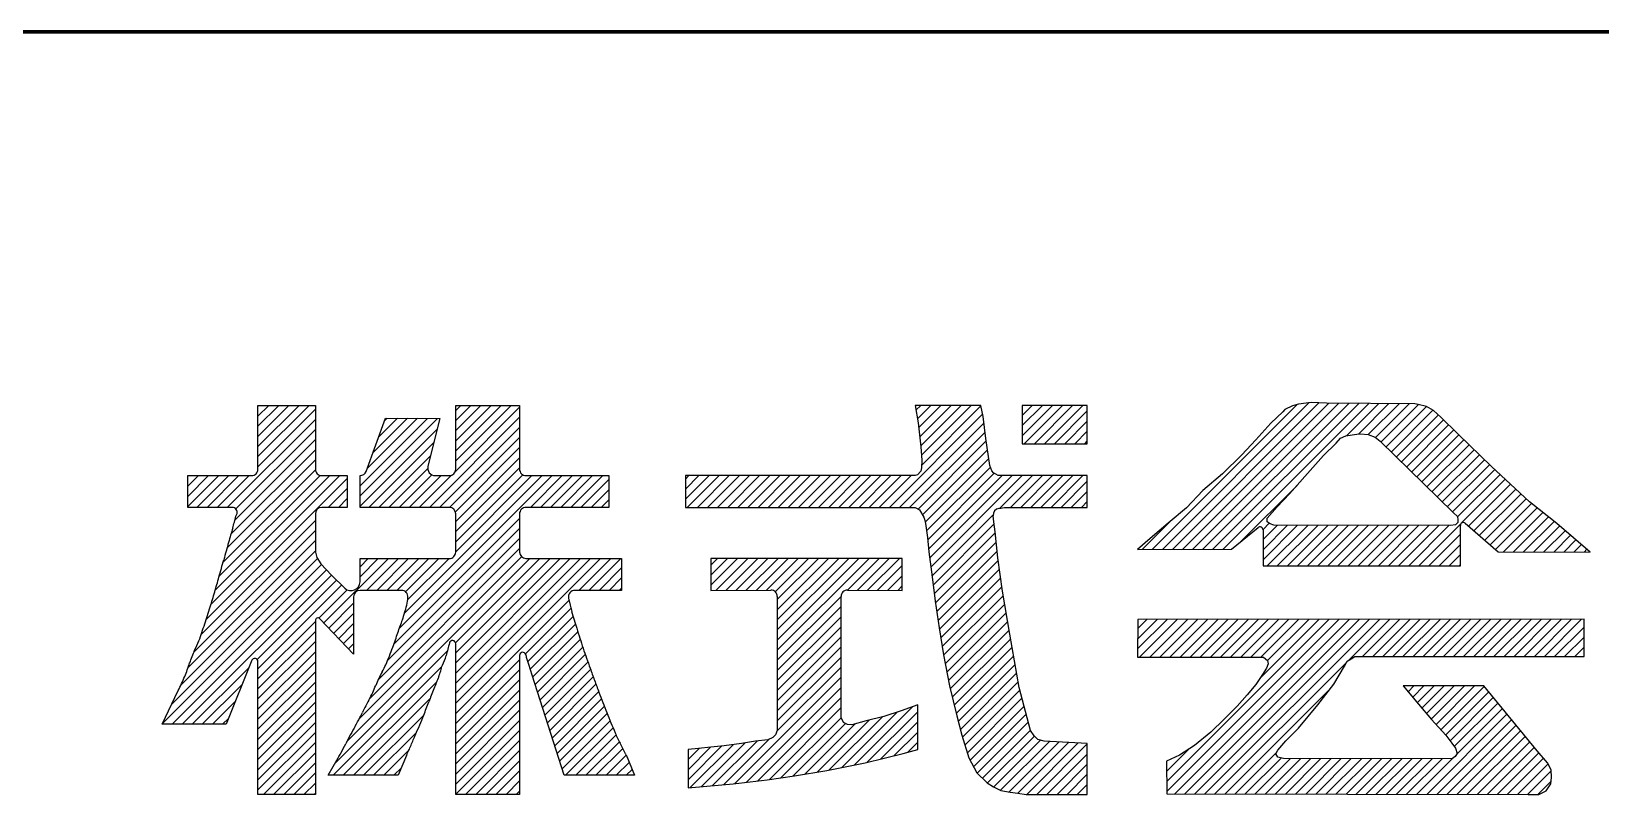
# Model space of a CAD drawing. Header units: millimetres. Extents: x 8300 to 98248, y -10383 to 40000.
# Drawn here: x 84174 to 84832, y 7823 to 8144 of the extents above; entities that cross this region are included whole.
import ezdxf

# ---------------------------------------------------------------- set-up
doc = ezdxf.new("R2010")
doc.units = ezdxf.units.MM
doc.header["$LTSCALE"] = 300
doc.layers.add('K他0_その他－１', color=7, linetype='CONTINUOUS')

# ---------------------------------------------------------------- blocks, each defined once
blk = doc.blocks.new('ZGroup321', base_point=(85632.61, 15724.91))
at = {"layer": 'K他0_その他－１', "color": 150, "linetype": 'Continuous', "lineweight": -3}
for p, q in [((73737.47, 8143.82), (97797.75, 8143.82)), ((84268.64, 7965.21), (84290.12, 7986.69)), ((84268.64, 7969.45), (84285.88, 7986.69)), ((84268.64, 7973.7), (84281.63, 7986.69)), ((84268.64, 7977.94), (84277.39, 7986.69)), ((84268.64, 7982.18), (84273.15, 7986.69)), ((84268.64, 7986.43), (84268.9, 7986.69)), ((84351.51, 7958.99), (84378.46, 7985.94)), ((84351.67, 7967.64), (84370.73, 7986.69)), ((84351.67, 7971.88), (84366.49, 7986.69)), ((84351.67, 7976.12), (84362.24, 7986.69)), ((84351.67, 7980.36), (84358, 7986.69)), ((84351.67, 7984.61), (84353.76, 7986.69)), ((84351.67, 7963.39), (84374.97, 7986.69)), ((84544.88, 7984.68), (84546.9, 7986.69)), ((84545.52, 7981.07), (84551.14, 7986.69)), ((84546.06, 7977.37), (84555.39, 7986.69)), ((84546.51, 7973.57), (84559.63, 7986.69)), ((84546.96, 7969.78), (84563.87, 7986.69)), ((84547.23, 7965.81), (84568.11, 7986.69)), ((84547.3, 7961.63), (84572.19, 7986.53)), ((84589.47, 7982.45), (84593.72, 7986.69)), ((84589.47, 7978.21), (84597.96, 7986.69)), ((84589.47, 7973.97), (84602.2, 7986.69)), ((84590.37, 7970.62), (84606.44, 7986.69)), ((84594.62, 7970.62), (84610.69, 7986.69)), ((84598.86, 7970.62), (84614.93, 7986.69)), ((84644.12, 7926.25), (84704.92, 7987.05)), ((84648.37, 7926.25), (84709.88, 7987.77)), ((84652.61, 7926.25), (84714.11, 7987.75)), ((84656.85, 7926.25), (84718.22, 7987.62)), ((84661.1, 7926.26), (84722.43, 7987.59)), ((84665.34, 7926.26), (84726.65, 7987.56)), ((84669.58, 7926.26), (84730.86, 7987.53)), ((84673.83, 7926.26), (84735.08, 7987.5)), ((84725.86, 7974.04), (84739.29, 7987.48)), ((84730.78, 7974.73), (84743.5, 7987.45)), ((84734.76, 7974.46), (84747.72, 7987.42)), ((84737.77, 7973.23), (84751.93, 7987.39)), ((84740.09, 7971.31), (84755.89, 7987.1)), ((84742.24, 7969.21), (84759.29, 7986.26)), ((84255.75, 7943.84), (84292.74, 7980.83)), ((84268.64, 7960.97), (84292.74, 7985.07)), ((84311.49, 7952.91), (84339.84, 7981.26)), ((84311.49, 7948.67), (84344.07, 7981.24)), ((84314.49, 7960.15), (84335.62, 7981.28)), ((84316.92, 7966.83), (84331.39, 7981.3)), ((84319.35, 7973.5), (84327.17, 7981.32)), ((84321.78, 7980.18), (84322.94, 7981.33)), ((84340.6, 7943.84), (84378.46, 7981.7)), ((84533.74, 7943.84), (84572.88, 7982.97)), ((84537.98, 7943.84), (84573.41, 7979.27)), ((84603.1, 7970.62), (84616.85, 7984.37)), ((84607.34, 7970.62), (84616.85, 7980.13)), ((84744.39, 7967.12), (84761.96, 7984.69)), ((84746.53, 7965.02), (84764.24, 7982.73)), ((84748.68, 7962.92), (84766.42, 7980.67)), ((84258.94, 7938.55), (84292.74, 7972.35)), ((84259.37, 7943.22), (84292.74, 7976.59)), ((84311.49, 7944.43), (84343.97, 7976.91)), ((84344.84, 7943.84), (84378.46, 7977.45)), ((84349.08, 7943.84), (84378.46, 7973.21)), ((84542.23, 7943.84), (84573.9, 7975.51)), ((84611.59, 7970.62), (84616.85, 7975.89)), ((84750.82, 7960.83), (84768.55, 7978.56)), ((84752.97, 7958.73), (84770.68, 7976.44)), ((84755.12, 7956.63), (84772.82, 7974.33)), ((84757.26, 7954.54), (84774.97, 7972.25)), ((84257.29, 7932.65), (84292.74, 7968.1)), ((84315.14, 7943.84), (84342.55, 7971.25)), ((84319.39, 7943.84), (84341.13, 7965.58)), ((84351.52, 7942.03), (84378.46, 7968.97)), ((84545.8, 7943.16), (84574.4, 7971.77)), ((84547.63, 7940.75), (84574.96, 7968.08)), ((84615.83, 7970.62), (84616.85, 7971.65)), ((84759.41, 7952.44), (84777.13, 7970.16)), ((84761.55, 7950.34), (84779.28, 7968.07)), ((84763.7, 7948.25), (84781.44, 7965.98)), ((84254, 7920.88), (84292.75, 7959.63)), ((84255.6, 7926.72), (84292.74, 7963.86)), ((84323.63, 7943.84), (84339.93, 7960.14)), ((84351.67, 7937.94), (84378.46, 7964.72)), ((84351.67, 7933.69), (84378.46, 7960.48)), ((84548.76, 7937.64), (84575.51, 7964.39)), ((84549.36, 7934), (84576.16, 7960.8)), ((84765.85, 7946.15), (84783.59, 7963.9)), ((84767.99, 7944.05), (84785.75, 7961.81)), ((84770.14, 7941.96), (84787.93, 7959.75)), ((84239.17, 7944.23), (84252.17, 7957.23)), ((84239.17, 7948.47), (84247.93, 7957.23)), ((84239.17, 7952.72), (84243.68, 7957.23)), ((84239.17, 7956.96), (84239.44, 7957.23)), ((84243.02, 7943.84), (84256.41, 7957.23)), ((84246.9, 7896.81), (84306.14, 7956.04)), ((84247.26, 7943.84), (84260.65, 7957.23)), ((84248.89, 7903.04), (84303.08, 7957.23)), ((84250.7, 7909.09), (84298.84, 7957.23)), ((84251.5, 7943.84), (84264.9, 7957.23)), ((84252.38, 7915.02), (84294.69, 7957.33)), ((84311.49, 7957.16), (84311.57, 7957.23)), ((84327.87, 7943.84), (84341.62, 7957.58)), ((84327.97, 7893.03), (84392.18, 7957.23)), ((84330.14, 7899.44), (84387.93, 7957.23)), ((84332.11, 7943.84), (84345.51, 7957.23)), ((84336.36, 7943.84), (84349.91, 7957.39)), ((84343.06, 7957.23), (84348.99, 7957.23)), ((84351.67, 7929.45), (84379.8, 7957.59)), ((84351.67, 7925.21), (84383.69, 7957.23)), ((84383.03, 7943.84), (84396.42, 7957.23)), ((84387.27, 7943.84), (84400.66, 7957.23)), ((84391.51, 7943.84), (84404.91, 7957.23)), ((84395.75, 7943.84), (84409.15, 7957.23)), ((84400, 7943.84), (84413.39, 7957.23)), ((84404.24, 7943.84), (84415.96, 7955.56)), ((84448.1, 7947.29), (84458.04, 7957.23)), ((84448.1, 7951.54), (84453.8, 7957.23)), ((84448.1, 7955.78), (84449.55, 7957.23)), ((84448.89, 7943.84), (84462.28, 7957.23)), ((84453.13, 7943.84), (84466.52, 7957.23)), ((84457.37, 7943.84), (84470.77, 7957.23)), ((84461.62, 7943.84), (84475.01, 7957.23)), ((84465.86, 7943.84), (84479.25, 7957.23)), ((84470.1, 7943.84), (84483.49, 7957.23)), ((84474.34, 7943.84), (84487.74, 7957.23)), ((84478.59, 7943.84), (84491.98, 7957.23)), ((84482.83, 7943.84), (84496.22, 7957.23)), ((84487.07, 7943.84), (84500.47, 7957.23)), ((84491.31, 7943.84), (84504.71, 7957.23)), ((84495.56, 7943.84), (84508.95, 7957.23)), ((84499.8, 7943.84), (84513.19, 7957.23)), ((84504.04, 7943.84), (84517.44, 7957.23)), ((84508.29, 7943.84), (84521.68, 7957.23)), ((84512.53, 7943.84), (84525.92, 7957.23)), ((84516.77, 7943.84), (84530.16, 7957.23)), ((84521.01, 7943.84), (84534.41, 7957.23)), ((84525.26, 7943.84), (84538.65, 7957.23)), ((84529.5, 7943.84), (84542.89, 7957.23)), ((84549.86, 7930.26), (84577.8, 7958.2)), ((84550.21, 7926.36), (84581.08, 7957.23)), ((84550.65, 7922.56), (84585.32, 7957.23)), ((84551.13, 7918.8), (84589.56, 7957.23)), ((84580.08, 7943.51), (84593.8, 7957.23)), ((84584.65, 7943.84), (84598.05, 7957.23)), ((84588.9, 7943.84), (84602.29, 7957.23)), ((84593.14, 7943.84), (84606.53, 7957.23)), ((84597.38, 7943.84), (84610.78, 7957.23)), ((84601.62, 7943.84), (84615.02, 7957.23)), ((84605.87, 7943.84), (84616.85, 7954.82)), ((84681.33, 7929.51), (84704.93, 7953.12)), ((84772.27, 7939.85), (84790.13, 7957.71)), ((84773.84, 7937.18), (84792.33, 7955.66)), ((84776.86, 7935.95), (84794.53, 7953.62)), ((84298.17, 7943.84), (84306.14, 7951.8)), ((84302.42, 7943.84), (84306.14, 7947.56)), ((84408.48, 7943.84), (84415.96, 7951.31)), ((84412.73, 7943.84), (84415.96, 7947.07)), ((84610.11, 7943.84), (84616.85, 7950.58)), ((84614.35, 7943.84), (84616.85, 7946.34)), ((84779.14, 7933.99), (84796.73, 7951.58)), ((84781.42, 7932.03), (84798.93, 7949.54)), ((84783.71, 7930.07), (84801.14, 7947.5)), ((84259.32, 7940.18), (84259.84, 7941.27)), ((84325.77, 7886.59), (84378.46, 7939.27)), ((84351.67, 7925.09), (84351.67, 7941.16)), ((84378.46, 7941.16), (84378.46, 7925.11)), ((84551.62, 7915.04), (84577.31, 7940.74)), ((84785.99, 7928.1), (84803.4, 7945.52)), ((84788.27, 7926.14), (84805.75, 7943.63)), ((84791.59, 7925.22), (84808.11, 7941.74)), ((84795.81, 7925.21), (84810.46, 7939.85)), ((84241.8, 7883.22), (84292.74, 7934.16)), ((84244.78, 7890.44), (84292.74, 7938.41)), ((84323.12, 7879.69), (84378.46, 7935.03)), ((84552.09, 7911.27), (84577.71, 7936.9)), ((84552.56, 7907.5), (84578.19, 7933.13)), ((84639.88, 7926.25), (84651.63, 7938)), ((84690.61, 7934.55), (84693.24, 7937.18)), ((84690.62, 7930.32), (84696.65, 7936.35)), ((84690.62, 7921.83), (84705.12, 7936.34)), ((84690.62, 7926.08), (84700.88, 7936.34)), ((84692.38, 7919.35), (84709.36, 7936.33)), ((84696.62, 7919.35), (84713.59, 7936.32)), ((84700.87, 7919.35), (84717.83, 7936.31)), ((84705.11, 7919.35), (84722.06, 7936.31)), ((84709.35, 7919.35), (84726.3, 7936.3)), ((84713.59, 7919.35), (84730.53, 7936.29)), ((84717.84, 7919.35), (84734.77, 7936.29)), ((84722.08, 7919.35), (84739.01, 7936.28)), ((84726.32, 7919.35), (84743.24, 7936.27)), ((84730.56, 7919.35), (84747.48, 7936.27)), ((84734.81, 7919.35), (84751.71, 7936.26)), ((84739.05, 7919.35), (84755.95, 7936.25)), ((84743.29, 7919.35), (84760.18, 7936.25)), ((84747.54, 7919.35), (84764.42, 7936.24)), ((84751.78, 7919.35), (84768.66, 7936.23)), ((84756.02, 7919.35), (84773.78, 7937.11)), ((84760.26, 7919.35), (84773.47, 7932.56)), ((84800.04, 7925.19), (84812.81, 7937.96)), ((84804.26, 7925.17), (84815.14, 7936.04)), ((84808.49, 7925.15), (84817.43, 7934.09)), ((84239.23, 7876.41), (84292.74, 7929.92)), ((84315.55, 7863.64), (84378.46, 7926.54)), ((84319.1, 7871.42), (84378.46, 7930.78)), ((84553.05, 7903.75), (84578.58, 7929.28)), ((84764.51, 7919.35), (84773.47, 7928.31)), ((84812.71, 7925.13), (84819.72, 7932.14)), ((84816.94, 7925.11), (84822.01, 7930.19)), ((84821.16, 7925.09), (84824.3, 7928.24)), ((84825.38, 7925.08), (84826.6, 7926.29)), ((84228.58, 7853.03), (84295.38, 7919.83)), ((84232.38, 7861.08), (84293.65, 7922.35)), ((84236.2, 7869.13), (84292.74, 7925.68)), ((84296.31, 7895.31), (84323.41, 7922.4)), ((84306.06, 7845.65), (84382.81, 7922.41)), ((84311.03, 7854.88), (84379.3, 7923.14)), ((84311.49, 7918.97), (84314.93, 7922.41)), ((84311.49, 7914.73), (84319.17, 7922.41)), ((84314.26, 7909.02), (84327.65, 7922.4)), ((84318.51, 7909.02), (84331.89, 7922.4)), ((84322.75, 7909.02), (84336.13, 7922.4)), ((84326.99, 7909.02), (84340.37, 7922.4)), ((84330.63, 7908.42), (84344.61, 7922.39)), ((84331.48, 7905.02), (84348.85, 7922.39)), ((84351.61, 7886.97), (84387.05, 7922.41)), ((84351.67, 7882.78), (84391.3, 7922.41)), ((84351.67, 7878.54), (84395.54, 7922.41)), ((84351.67, 7874.3), (84399.78, 7922.41)), ((84351.67, 7870.05), (84404.02, 7922.41)), ((84351.67, 7865.81), (84408.27, 7922.41)), ((84351.67, 7861.57), (84412.51, 7922.41)), ((84403.36, 7909.02), (84416.75, 7922.41)), ((84407.6, 7909.02), (84421, 7922.41)), ((84458.82, 7911.18), (84470.04, 7922.41)), ((84458.82, 7915.42), (84465.8, 7922.41)), ((84458.82, 7919.67), (84461.56, 7922.41)), ((84460.9, 7909.02), (84474.29, 7922.41)), ((84465.16, 7909.04), (84478.53, 7922.41)), ((84469.42, 7909.06), (84482.77, 7922.41)), ((84473.68, 7909.08), (84487.01, 7922.41)), ((84477.94, 7909.09), (84491.26, 7922.41)), ((84482.2, 7909.11), (84495.5, 7922.41)), ((84485.78, 7908.45), (84499.74, 7922.41)), ((84486.69, 7883.9), (84525.2, 7922.41)), ((84486.69, 7888.14), (84520.96, 7922.41)), ((84486.69, 7892.38), (84516.71, 7922.41)), ((84486.69, 7896.63), (84512.47, 7922.41)), ((84486.69, 7900.87), (84508.23, 7922.41)), ((84486.69, 7905.11), (84503.98, 7922.41)), ((84516.15, 7909.12), (84529.44, 7922.41)), ((84520.37, 7909.1), (84533.68, 7922.41)), ((84524.6, 7909.08), (84537.93, 7922.41)), ((84528.82, 7909.06), (84539.17, 7919.41)), ((84553.62, 7900.08), (84578.97, 7925.43)), ((84554.2, 7896.41), (84579.4, 7921.61)), ((84768.75, 7919.35), (84773.47, 7924.07)), ((84772.99, 7919.35), (84773.47, 7919.83)), ((84232.56, 7852.76), (84297.43, 7917.64)), ((84236.8, 7852.76), (84299.49, 7915.45)), ((84268.3, 7880.02), (84301.63, 7913.36)), ((84299.49, 7915.45), (84305.12, 7909.95)), ((84411.84, 7909.02), (84421.32, 7918.49)), ((84416.09, 7909.02), (84421.32, 7914.24)), ((84533.05, 7909.04), (84539.17, 7915.17)), ((84554.77, 7892.74), (84579.92, 7917.89)), ((84555.35, 7889.08), (84580.44, 7914.17)), ((84268.64, 7876.12), (84303.78, 7911.26)), ((84294.15, 7897.38), (84306.05, 7909.28)), ((84328.94, 7909.02), (84311.49, 7909.02)), ((84420.33, 7909.02), (84421.32, 7910)), ((84486.69, 7879.65), (84513.47, 7906.44)), ((84537.27, 7909.02), (84539.17, 7910.93)), ((84555.92, 7885.41), (84580.96, 7910.44)), ((84556.5, 7881.75), (84581.54, 7906.78)), ((84298.39, 7893.14), (84308.81, 7903.57)), ((84351.67, 7857.33), (84399.25, 7904.91)), ((84380.95, 7882.36), (84400.02, 7901.43)), ((84486.69, 7875.41), (84513.47, 7902.2)), ((84557.2, 7878.2), (84582.17, 7903.17)), ((84268.64, 7871.87), (84292.74, 7895.98)), ((84300.46, 7890.97), (84308.81, 7899.32)), ((84302.53, 7888.8), (84308.81, 7895.08)), ((84381.95, 7879.12), (84400.93, 7898.1)), ((84382.97, 7875.9), (84401.92, 7894.85)), ((84486.69, 7871.17), (84513.47, 7897.96)), ((84486.69, 7866.93), (84513.47, 7893.71)), ((84557.89, 7874.64), (84582.8, 7899.56)), ((84558.58, 7871.09), (84583.43, 7895.95)), ((84637.97, 7884.4), (84650.36, 7896.79)), ((84638, 7888.67), (84646.12, 7896.79)), ((84638.03, 7892.95), (84641.87, 7896.79)), ((84638.81, 7881), (84654.6, 7896.79)), ((84643.05, 7881), (84658.85, 7896.79)), ((84647.29, 7881), (84663.09, 7896.8)), ((84650.16, 7828.71), (84718.27, 7896.81)), ((84650.19, 7824.49), (84722.51, 7896.82)), ((84651.54, 7881), (84667.34, 7896.8)), ((84653.52, 7823.58), (84726.75, 7896.82)), ((84655.78, 7881), (84671.58, 7896.8)), ((84657.75, 7823.57), (84731, 7896.82)), ((84660.02, 7881), (84675.83, 7896.8)), ((84661.99, 7823.56), (84735.24, 7896.82)), ((84664.26, 7881), (84680.07, 7896.8)), ((84666.22, 7823.55), (84739.49, 7896.82)), ((84668.51, 7881), (84684.31, 7896.8)), ((84672.75, 7881), (84688.56, 7896.8)), ((84676.99, 7881), (84692.8, 7896.81)), ((84681.24, 7881), (84697.05, 7896.81)), ((84685.48, 7881), (84701.29, 7896.81)), ((84689.37, 7872.16), (84714.02, 7896.81)), ((84689.72, 7881), (84705.53, 7896.81)), ((84692.5, 7879.54), (84709.78, 7896.81)), ((84726.52, 7879.62), (84743.73, 7896.82)), ((84732.4, 7881.25), (84747.98, 7896.82)), ((84736.65, 7881.25), (84752.22, 7896.83)), ((84740.89, 7881.25), (84756.46, 7896.83)), ((84745.13, 7881.25), (84760.71, 7896.83)), ((84749.37, 7881.25), (84764.95, 7896.83)), ((84753.62, 7881.25), (84769.2, 7896.83)), ((84757.86, 7881.25), (84773.44, 7896.83)), ((84762.1, 7881.25), (84777.68, 7896.83)), ((84766.35, 7881.25), (84781.93, 7896.84)), ((84770.59, 7881.25), (84786.17, 7896.84)), ((84774.83, 7881.25), (84790.42, 7896.84)), ((84779.07, 7881.25), (84794.66, 7896.84)), ((84783.32, 7881.25), (84798.91, 7896.84)), ((84787.56, 7881.25), (84803.15, 7896.84)), ((84791.8, 7881.25), (84807.39, 7896.84)), ((84796.04, 7881.25), (84811.64, 7896.85)), ((84800.29, 7881.25), (84815.88, 7896.85)), ((84804.53, 7881.25), (84820.13, 7896.85)), ((84808.77, 7881.25), (84824.37, 7896.85)), ((84813.01, 7881.25), (84825.38, 7893.61)), ((84268.64, 7867.63), (84292.74, 7891.74)), ((84268.64, 7863.39), (84292.74, 7887.49)), ((84304.61, 7886.63), (84308.81, 7890.84)), ((84306.68, 7884.46), (84308.81, 7886.6)), ((84384, 7872.69), (84402.94, 7891.62)), ((84385.03, 7869.47), (84403.96, 7888.4)), ((84486.69, 7862.68), (84513.47, 7889.47)), ((84559.33, 7867.6), (84584.07, 7892.34)), ((84560.15, 7864.18), (84584.69, 7888.72)), ((84817.26, 7881.25), (84825.38, 7889.37)), ((84268.64, 7859.14), (84292.74, 7883.25)), ((84300.92, 7836.28), (84348.12, 7883.47)), ((84308.75, 7882.29), (84308.81, 7882.35)), ((84351.67, 7853.08), (84378.46, 7879.87)), ((84386.05, 7866.25), (84405, 7885.2)), ((84387.08, 7863.04), (84406.07, 7882.03)), ((84486.69, 7858.44), (84513.47, 7885.23)), ((84486.69, 7854.2), (84513.47, 7880.99)), ((84560.98, 7860.76), (84585.31, 7885.1)), ((84561.8, 7857.34), (84585.93, 7881.47)), ((84821.5, 7881.25), (84825.38, 7885.13)), ((84241.04, 7852.76), (84264.8, 7876.52)), ((84268.64, 7854.9), (84292.74, 7879.01)), ((84268.64, 7850.66), (84292.74, 7874.76)), ((84300.22, 7831.34), (84345.87, 7876.98)), ((84351.67, 7848.84), (84378.46, 7875.63)), ((84388.11, 7859.82), (84407.17, 7878.89)), ((84389.14, 7856.61), (84408.29, 7875.76)), ((84486.54, 7849.81), (84513.47, 7876.74)), ((84562.67, 7853.97), (84586.55, 7877.85)), ((84563.56, 7850.62), (84587.17, 7874.23)), ((84670.45, 7823.54), (84725.75, 7878.84)), ((84245.28, 7852.76), (84261.94, 7869.42)), ((84268.64, 7846.42), (84292.74, 7870.52)), ((84304.47, 7831.34), (84343.65, 7870.52)), ((84351.67, 7844.6), (84378.46, 7871.39)), ((84351.67, 7840.36), (84378.46, 7867.14)), ((84390.16, 7853.39), (84409.42, 7872.65)), ((84391.19, 7850.18), (84410.56, 7869.55)), ((84468.74, 7827.76), (84513.47, 7872.5)), ((84473.55, 7828.33), (84513.47, 7868.26)), ((84564.47, 7847.29), (84587.79, 7870.6)), ((84565.47, 7844.04), (84588.5, 7867.08)), ((84674.68, 7823.53), (84718.93, 7867.78)), ((84749.6, 7868.75), (84749.72, 7868.87)), ((84751.53, 7866.44), (84753.96, 7868.87)), ((84753.47, 7864.13), (84758.2, 7868.87)), ((84755.4, 7861.82), (84762.44, 7868.86)), ((84757.35, 7859.52), (84766.68, 7868.86)), ((84759.3, 7857.24), (84770.92, 7868.86)), ((84761.26, 7854.95), (84775.16, 7868.85)), ((84763.26, 7852.71), (84779.4, 7868.85)), ((84765.27, 7850.48), (84783.43, 7868.64)), ((84249.53, 7852.76), (84259.09, 7862.32)), ((84268.64, 7842.17), (84292.74, 7866.28)), ((84268.64, 7837.93), (84292.74, 7862.04)), ((84308.71, 7831.34), (84340.86, 7863.48)), ((84351.67, 7836.11), (84378.46, 7862.9)), ((84392.22, 7846.96), (84411.72, 7866.47)), ((84393.24, 7843.75), (84412.9, 7863.4)), ((84394.27, 7840.53), (84414.08, 7860.34)), ((84478.35, 7828.9), (84513.47, 7864.02)), ((84519.11, 7835.71), (84543.59, 7860.19)), ((84566.47, 7840.8), (84589.39, 7863.72)), ((84567.62, 7837.71), (84590.27, 7860.36)), ((84767.27, 7848.24), (84785.35, 7866.31)), ((84769.14, 7845.86), (84787.26, 7863.99)), ((84770.93, 7843.41), (84789.18, 7861.66)), ((84253.77, 7852.76), (84256.23, 7855.22)), ((84268.64, 7833.69), (84292.74, 7857.79)), ((84268.64, 7829.45), (84292.74, 7853.55)), ((84312.95, 7831.34), (84338.25, 7856.64)), ((84351.67, 7831.87), (84378.46, 7858.66)), ((84351.67, 7827.63), (84378.46, 7854.41)), ((84395.3, 7837.31), (84415.27, 7857.29)), ((84396.33, 7834.1), (84416.48, 7854.26)), ((84483.2, 7829.49), (84513.47, 7859.77)), ((84488.2, 7830.26), (84513.48, 7855.54)), ((84503.38, 7832.7), (84525.22, 7854.55)), ((84508.51, 7833.59), (84530.8, 7855.89)), ((84513.81, 7834.65), (84537.07, 7857.91)), ((84524.45, 7836.81), (84545.62, 7857.97)), ((84530.06, 7838.17), (84545.62, 7853.73)), ((84569.08, 7834.92), (84591.15, 7857)), ((84570.61, 7832.21), (84592.04, 7853.64)), ((84759.33, 7823.32), (84793.01, 7857)), ((84763.56, 7823.31), (84794.92, 7854.68)), ((84771.91, 7840.14), (84791.09, 7859.33)), ((84268.64, 7825.2), (84292.74, 7849.31)), ((84317.19, 7831.34), (84335.22, 7849.36)), ((84351.67, 7823.38), (84378.46, 7850.17)), ((84397.81, 7831.34), (84417.73, 7851.26)), ((84402.05, 7831.34), (84419.01, 7848.3)), ((84493.21, 7831.02), (84515.3, 7853.11)), ((84498.29, 7831.86), (84519.43, 7853)), ((84535.67, 7839.54), (84545.62, 7849.49)), ((84572.79, 7830.15), (84592.92, 7850.28)), ((84575, 7828.12), (84594.67, 7847.78)), ((84767.79, 7823.3), (84796.84, 7852.35)), ((84772.02, 7823.29), (84798.75, 7850.02)), ((84776.25, 7823.28), (84800.67, 7847.69)), ((84270.97, 7823.3), (84292.74, 7845.07)), ((84275.22, 7823.3), (84292.74, 7840.82)), ((84321.44, 7831.34), (84331.99, 7841.88)), ((84355.83, 7823.3), (84378.46, 7845.93)), ((84360.07, 7823.3), (84378.46, 7841.69)), ((84406.29, 7831.34), (84420.38, 7845.43)), ((84410.53, 7831.34), (84421.82, 7842.63)), ((84449.19, 7829.43), (84463.43, 7843.67)), ((84449.19, 7833.67), (84458.69, 7843.17)), ((84449.19, 7837.91), (84453.88, 7842.6)), ((84450.16, 7826.16), (84468.26, 7844.25)), ((84454.77, 7826.52), (84473.16, 7844.92)), ((84459.4, 7826.91), (84478.17, 7845.68)), ((84464.06, 7827.33), (84483.23, 7846.5)), ((84541.35, 7840.98), (84545.62, 7845.25)), ((84577.59, 7826.46), (84597.17, 7846.05)), ((84580.42, 7825.05), (84600.94, 7845.57)), ((84583.91, 7824.3), (84604.97, 7845.36)), ((84587.64, 7823.79), (84609, 7845.14)), ((84591.4, 7823.3), (84613.03, 7844.93)), ((84595.64, 7823.3), (84616.85, 7844.51)), ((84599.88, 7823.3), (84616.85, 7840.27)), ((84650.14, 7832.93), (84659.6, 7842.39)), ((84678.91, 7823.52), (84696.41, 7841.02)), ((84780.49, 7823.27), (84802.58, 7845.36)), ((84784.72, 7823.26), (84804.5, 7843.04)), ((84788.95, 7823.25), (84806.44, 7840.74)), ((84279.46, 7823.3), (84292.74, 7836.58)), ((84325.68, 7831.34), (84328.87, 7834.53)), ((84364.31, 7823.3), (84378.46, 7837.44)), ((84414.78, 7831.34), (84423.24, 7839.8)), ((84419.02, 7831.34), (84424.46, 7836.78)), ((84423.26, 7831.34), (84425.69, 7833.76)), ((84604.12, 7823.3), (84616.85, 7836.03)), ((84650.11, 7837.14), (84650.34, 7837.37)), ((84683.15, 7823.51), (84698.23, 7838.59)), ((84687.38, 7823.5), (84702.22, 7838.34)), ((84691.61, 7823.49), (84706.46, 7838.34)), ((84695.84, 7823.48), (84710.7, 7838.34)), ((84700.08, 7823.47), (84714.94, 7838.33)), ((84704.31, 7823.46), (84719.18, 7838.33)), ((84708.54, 7823.45), (84723.42, 7838.33)), ((84712.77, 7823.44), (84727.66, 7838.33)), ((84717, 7823.43), (84731.9, 7838.32)), ((84721.24, 7823.42), (84736.14, 7838.32)), ((84725.47, 7823.41), (84740.38, 7838.32)), ((84729.7, 7823.39), (84744.62, 7838.31)), ((84733.93, 7823.38), (84748.86, 7838.31)), ((84738.16, 7823.37), (84753.1, 7838.31)), ((84742.4, 7823.36), (84757.34, 7838.3)), ((84746.63, 7823.35), (84761.58, 7838.3)), ((84750.86, 7823.34), (84765.82, 7838.3)), ((84755.09, 7823.33), (84770.21, 7838.45)), ((84793.18, 7823.24), (84808.43, 7838.49)), ((84797.41, 7823.23), (84810.33, 7836.14)), ((84283.7, 7823.3), (84292.74, 7832.34)), ((84287.94, 7823.3), (84292.74, 7828.1)), ((84368.56, 7823.3), (84378.46, 7833.2)), ((84372.8, 7823.3), (84378.46, 7828.96)), ((84608.37, 7823.3), (84616.85, 7831.78)), ((84612.61, 7823.3), (84616.85, 7827.54)), ((84801.65, 7823.22), (84811.62, 7833.18)), ((84806, 7823.32), (84811.55, 7828.88)), ((84292.19, 7823.3), (84292.74, 7823.85)), ((84377.04, 7823.3), (84378.46, 7824.72))]:
    blk.add_line(p, q, dxfattribs=at)
for points in [[(84268.64, 7959.91), (84268.64, 7986.69), (84292.74, 7986.69), (84292.74, 7959.91)], [(84351.67, 7959.91), (84351.67, 7986.69), (84378.46, 7986.69), (84378.46, 7959.91)], [(84579.68, 7943.44), (84582.03, 7943.84), (84616.85, 7943.84), (84616.85, 7957.23), (84579.35, 7957.23), (84577.47, 7958.41), (84576.69, 7959.23), (84575.96, 7961.4), (84574.25, 7972.76), (84573.06, 7982.04), (84572.16, 7986.69), (84544.53, 7986.69), (84545.82, 7979.34), (84547.01, 7969.31), (84547.36, 7963.67), (84547.26, 7960.46), (84546.94, 7959.13), (84545.55, 7957.57), (84544.53, 7957.23), (84448.1, 7957.23), (84448.1, 7943.84), (84544.53, 7943.84), (84546.42, 7942.83), (84548.19, 7939.79), (84548.43, 7938.98), (84548.9, 7937.09), (84549.78, 7931.17), (84550.31, 7925.18), (84551.65, 7914.76), (84552.93, 7904.53), (84554.7, 7893.22), (84556.47, 7881.9), (84559, 7868.96), (84562.06, 7856.26), (84564.21, 7848.15), (84567.11, 7838.68), (84570.39, 7832.41), (84574.81, 7828.24), (84577.46, 7826.52), (84580.59, 7824.96), (84584.49, 7824.18), (84587.62, 7823.79), (84591.13, 7823.3), (84616.85, 7823.3)], [(84759.29, 7986.26), (84755.82, 7987.12), (84754.29, 7987.37), (84717.21, 7987.63), (84710.82, 7987.88), (84705.45, 7987.21), (84703.01, 7986.48), (84699.75, 7984.98), (84698.91, 7983.94), (84693.93, 7979.27), (84687.54, 7972.25), (84681.71, 7966), (84673.67, 7957.96), (84665.4, 7950.99), (84658.46, 7943.71), (84650.75, 7937.26), (84643.3, 7930.8), (84637.96, 7926.25), (84677.32, 7926.26), (84688.54, 7935.38)], [(84775.44, 7937.18), (84789.32, 7925.23), (84828.03, 7925.06), (84813.95, 7937.05), (84802.46, 7946.26), (84786.6, 7960.98), (84772.57, 7974.57), (84765.3, 7981.78), (84762.18, 7984.56), (84759.29, 7986.26)], [(84314.07, 7959), (84322.21, 7981.34), (84345.06, 7981.24), (84340.01, 7961.13)], [(84257.92, 7943.84), (84239.17, 7943.84), (84239.17, 7957.23), (84265.96, 7957.23)], [(84295.42, 7957.23), (84306.14, 7957.23), (84306.14, 7943.84), (84295.42, 7943.84)], [(84348.99, 7943.84), (84311.49, 7943.84), (84311.49, 7957.23)], [(84381.14, 7957.23), (84415.96, 7957.23), (84415.96, 7943.84), (84381.14, 7943.84)], [(84292.74, 7941.16), (84292.74, 7925.09), (84293.3, 7922.89), (84295.08, 7920.15), (84299.49, 7915.45)], [(84616.85, 7823.3), (84616.85, 7844.73), (84598.7, 7845.69), (84596.04, 7846.31), (84594.49, 7847.97), (84592.95, 7850.16), (84588.19, 7868.28), (84584.36, 7890.64), (84581.2, 7908.7), (84579.25, 7922.7), (84578.15, 7933.55), (84577.6, 7937.76), (84577.32, 7940.33)], [(84690.62, 7934.39), (84690.62, 7919.35), (84773.47, 7919.35), (84773.47, 7936.31)], [(84311.49, 7912.63), (84311.49, 7922.41), (84348.99, 7922.39)], [(84381.14, 7922.41), (84421.32, 7922.41), (84421.32, 7909.02), (84401.68, 7909.02)], [(84516.15, 7909.12), (84539.17, 7909.02), (84539.17, 7922.41), (84458.82, 7922.41), (84458.82, 7909.02), (84484.01, 7909.12)], [(84308.81, 7906.34), (84308.81, 7882.23), (84294.59, 7897.1)], [(84486.69, 7906.44), (84486.69, 7850.19), (84485.96, 7848.28), (84484.85, 7847.25), (84482.68, 7846.25), (84477.56, 7845.61), (84471.61, 7844.67), (84464.42, 7843.77), (84458.74, 7843.17), (84453.65, 7842.58), (84449.19, 7842.15), (84449.19, 7826.08), (84457.11, 7826.71), (84468.13, 7827.69), (84482.39, 7829.37), (84493.97, 7831.14), (84507.45, 7833.38), (84523.63, 7836.61), (84539.54, 7840.48), (84545.62, 7842.15), (84545.62, 7860.9), (84538.64, 7858.44), (84531.46, 7856.04), (84523.98, 7854.25), (84517.99, 7852.6), (84516.12, 7852.66), (84514.54, 7853.52), (84513.47, 7855.55), (84513.47, 7906.44)], [(84399.07, 7905.76), (84399.72, 7902.78), (84399.82, 7902.27)], [(84292.74, 7896.36), (84292.74, 7892.94), (84292.74, 7823.3), (84268.64, 7823.3), (84268.64, 7879.14)], [(84378.46, 7881.67), (84378.46, 7823.3), (84351.67, 7823.3), (84351.67, 7882.23), (84351.67, 7886.58)], [(84423.2, 7839.89), (84426.67, 7831.34), (84397.21, 7831.34), (84383.79, 7873.35), (84382.35, 7877.85), (84381.55, 7880.36)], [(84266.05, 7879.64), (84255.24, 7852.76), (84228.46, 7852.76), (84235.14, 7866.91)], [(84330.98, 7839.68), (84327.56, 7831.34), (84298.1, 7831.34), (84302.32, 7838.72)]]:
    blk.add_lwpolyline(points, dxfattribs=at)
for points in [[(84589.47, 7986.69), (84589.47, 7970.62), (84616.85, 7970.62), (84616.85, 7986.69)], [(84772.43, 7937.59), (84771.42, 7936.49), (84769.38, 7936.23), (84695.21, 7936.35), (84693.62, 7936.94), (84692.31, 7937.79), (84692.36, 7939.39), (84696.53, 7944.08), (84701.8, 7949.54), (84709.32, 7958.14), (84716, 7965.69), (84721.26, 7970.88), (84723.21, 7972.96), (84725.38, 7973.96), (84728.08, 7974.41), (84729.96, 7974.62), (84731.58, 7974.83), (84734.78, 7974.46), (84737.69, 7973.3), (84739.78, 7971.62), (84770.42, 7941.68), (84772.24, 7940.01), (84772.47, 7938.66)], [(84770.21, 7838.45), (84769.38, 7838.29), (84699.19, 7838.35), (84696.79, 7838.96), (84696.04, 7840.33), (84696.89, 7841.91), (84700.24, 7845.82), (84705.45, 7851.08), (84713.59, 7860.93), (84720.31, 7869.55), (84724.85, 7877.18), (84725.99, 7879.28), (84727.63, 7880.3), (84729.23, 7881.25), (84825.38, 7881.25), (84825.38, 7896.85), (84638.06, 7896.79), (84637.94, 7881), (84690.87, 7881), (84692.5, 7879.57), (84692.72, 7878.22), (84692.13, 7876.37), (84690.43, 7873.74), (84687.61, 7869.54), (84683.98, 7865.11), (84679.81, 7860.42), (84674.27, 7854.97), (84668.73, 7849.52), (84661.85, 7843.85), (84655.55, 7839.77), (84650.11, 7837.26), (84650.19, 7823.59), (84801.87, 7823.21), (84806.43, 7823.33), (84809.43, 7824.85), (84811.4, 7827.73), (84811.76, 7830.4), (84811.59, 7833.62), (84810.08, 7836.62), (84805.69, 7841.58), (84783.27, 7868.85), (84749.5, 7868.87), (84755.95, 7861.16), (84761.37, 7854.82), (84767.32, 7848.19), (84769.89, 7844.89), (84771.42, 7842.7), (84772.16, 7840.53), (84771.31, 7839.22)]]:
    blk.add_lwpolyline(points, close=True, dxfattribs=at)
for centre, radius, start, end in [((84265.96, 7959.91), 2.68, 269.99033, 359.99042), ((84295.42, 7959.91), 2.68, 180.00958, 270.00967), ((84311.51, 7959.96), 2.73, 269.54485, 339.34868), ((84343.06, 7960.37), 3.14, 165.93717, 270.01406), ((84348.99, 7959.91), 2.68, 269.99043, 359.99032), ((84381.14, 7959.91), 2.68, 180.00958, 270.00967), ((84257.92, 7941.84), 2, 343.48023, 90.0021), ((84190.53, 7955.26), 70.43, 343.47265, 347.63089), ((84295.42, 7941.16), 2.68, 89.99685, 179.99674), ((84348.99, 7941.16), 2.68, 0.00326, 90.00315), ((84381.14, 7941.16), 2.68, 89.99675, 179.99683), ((84580.15, 7940.64), 2.84, 99.57744, 186.13451), ((84728.95, 7795.39), 491.23, 163.4608, 164.19577), ((84689.34, 7934.39), 1.27, 359.9641, 129.07193), ((84774.64, 7936.31), 1.18, 47.36694, 179.96854), ((84938.4, 7736.45), 708.81, 164.22227, 164.83406), ((83369.14, 8161.75), 917.06, 344.36403, 344.83694), ((84348.98, 7925.08), 2.69, 270.15397, 0.1787), ((84381.15, 7925.1), 2.69, 179.80559, 269.77888), ((83601.71, 8096.77), 675.58, 343.80455, 344.35554), ((83945.51, 7997.03), 317.61, 342.6116, 343.78362), ((84307.74, 7912.63), 3.75, 225.66234, 0.0098), ((84311.49, 7906.34), 2.68, 90.02253, 180.02242), ((84328.94, 7906.34), 2.68, 354.10513, 90.00036), ((84401.68, 7906.34), 2.68, 90.0067, 192.3443), ((84484.01, 7906.44), 2.68, 0.00317, 90.00325), ((84516.15, 7906.44), 2.68, 90.02885, 180.02893), ((83839.99, 8029.99), 428.15, 341.6138, 342.62321), ((85977.89, 7336.97), 1741.11, 161.14755, 161.25354), ((84302.25, 7909.09), 29.51, 341.1972, 354.10486), ((84438.92, 7910.71), 39.99, 192.17919, 195.34176), ((84507.72, 7929.47), 111.31, 195.28256, 197.17772), ((83503.98, 8141.48), 782.17, 341.07476, 341.6273), ((84293.82, 7896.36), 1.08, 43.67177, 179.96301), ((83084.09, 8312.1), 1312.58, 341.298, 341.4201), ((85572.76, 7476.91), 1312.49, 161.35432, 161.47636), ((85236.53, 8156.12), 874.54, 197.26252, 197.50396), ((85594.75, 8267.19), 1249.59, 197.42068, 197.62263), ((83988.8, 8005.47), 280.91, 334.36259, 335.23345), ((84210.48, 7927.72), 122.41, 339.65001, 341.15725), ((82679.25, 8448.96), 1739.93, 341.19806, 341.3041), ((84418.57, 7866.51), 72.46, 163.60641, 167.98692), ((84350.33, 7886.58), 1.34, 359.99199, 163.61383), ((84698.28, 7982.76), 309.08, 197.6836, 198.50024), ((84133.48, 7923.04), 115.41, 337.32443, 340.18998), ((84267.3, 7879.14), 1.34, 359.99961, 158.08523), ((84256.05, 7908.17), 72.86, 335.34406, 338.47212), ((84149.7, 7950), 187.15, 338.5066, 339.7253), ((84307.41, 7896.07), 42.8, 334.51916, 340.23181), ((84379.8, 7881.67), 1.34, 15.8473, 179.99697), ((84247.36, 7844.16), 138.99, 15.09322, 15.81265), ((84704.53, 7984.68), 315.62, 198.4705, 199.2786), ((84893.16, 8050.69), 515.46, 199.28175, 199.77654), ((84082.67, 7931.45), 165.95, 339.3144, 341.41034), ((84372.48, 7846.8), 58.79, 151.52223, 154.73118), ((84276.97, 7898.56), 49.84, 331.56501, 335.34695), ((84276.94, 7895.45), 71.36, 341.42304, 345.56065), ((85107.82, 8127.87), 743.57, 199.77658, 200.18854), ((83841.59, 8055.6), 436.45, 334.38401, 335.24283), ((84270.68, 7888.02), 51.05, 334.6346, 338.14939), ((84367.45, 7849.2), 53.22, 154.76731, 158.13926), ((84554.1, 7783.02), 227.92, 158.19957, 159.69002), ((84522.65, 7795.59), 194.05, 156.58221, 158.1974), ((84812.23, 8019.31), 428.68, 200.20472, 200.91941), ((84471.68, 7778.16), 177.99, 151.55162, 152.70854), ((84256.19, 7894.87), 67.08, 331.58074, 334.64659), ((84067.85, 7963.01), 290.57, 338.51534, 339.68441), ((85591.98, 8317), 1263.32, 200.90332, 201.3196), ((84161.72, 7934.9), 169.41, 330.70548, 332.08303), ((84262.08, 7881.77), 55.86, 332.04459, 334.44408), ((84380.5, 7825.27), 75.36, 152.75324, 154.53094), ((84185.82, 7916.57), 163.79, 336.96253, 338.5196), ((84643.02, 7946.67), 244.66, 201.32603, 203.47399), ((84503.4, 7744.04), 221.97, 151.94374, 153.08813), ((84472.89, 7760.54), 187.29, 150.76332, 152.00902), ((82812.26, 8500.85), 1656.46, 336.63848, 336.80285), ((82998.21, 8421.83), 1454.42, 336.77862, 336.95399), ((84482.95, 7877.14), 70.15, 203.46319, 207.47554), ((84199.07, 7898.67), 119.39, 329.85514, 330.89194), ((84207.26, 7894.34), 110.13, 330.79025, 333.09671), ((84162.09, 7917.9), 186.13, 335.14844, 336.61058), ((84171.63, 7715.26), 280.75, 26.47024, 27.47322), ((84196.57, 7726.89), 253.24, 26.50131, 26.6288)]:
    blk.add_arc(centre, radius, start, end, dxfattribs=at)
blk = doc.blocks.new('ZGroup342', base_point=(85632.61, 15724.7))
at = {"layer": 'K他0_その他－１', "color": 150, "linetype": 'Continuous', "lineweight": 90}
blk.add_line((73737.47, 8143.61), (97797.75, 8143.61), dxfattribs=at)

msp = doc.modelspace()

# ---------------------------------------------------------------- block references
at = {"layer": 'K他0_その他－１', "linetype": 'Continuous', "lineweight": 5}
for name, p in [('ZGroup321', (85632.61, 15724.91)), ('ZGroup342', (85632.61, 15724.7))]:
    msp.add_blockref(name, p, dxfattribs=at)

doc.saveas('drawing.dxf')
